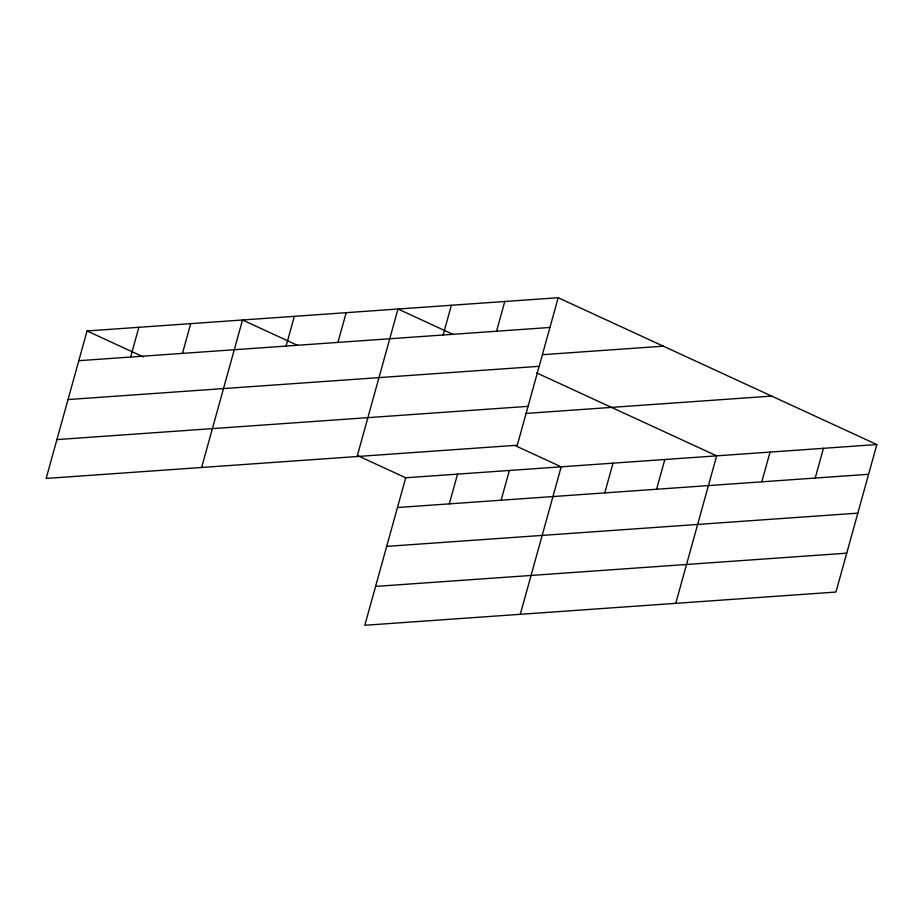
<?xml version="1.0" encoding="UTF-8"?>
<svg xmlns="http://www.w3.org/2000/svg" width="923" height="923" viewBox="0 0 923 923"><rect width="100%" height="100%" fill="white"/><g stroke="black" fill="none" stroke-linecap="round" stroke-linejoin="round"><path stroke-width="1.38" d="M558.184 297.725L87.05 330.953L46.15 478.449L517.284 445.221L558.184 297.725L876.85 444.551L835.95 592.047L364.816 625.275L405.716 477.779L876.85 444.551M130.628 357.039L138.877 327.307M182.454 353.382L190.703 323.65M201.618 467.488L242.53 319.993L297.668 345.398M286.107 346.067L294.356 316.335M337.933 342.421L346.171 312.678M357.097 456.516L397.998 309.02L453.147 334.426M443.144 334.991L451.393 305.259M496.539 331.23L504.789 301.486M449.293 503.866L457.543 474.134M501.12 500.208L509.369 470.476M520.284 614.314L561.196 466.819L515.022 445.544M604.773 492.894L613.022 463.161M656.599 489.248L664.837 459.504M675.763 603.342L716.663 455.847L536.69 372.927M761.81 481.818L770.059 452.085M815.205 478.056L823.454 448.313M78.801 360.697L549.935 327.457M542.505 354.697L663.349 346.171M68.025 399.555L539.159 366.316M56.926 439.59L528.06 406.351M526.064 413.423L771.686 396.094M397.467 507.523L868.601 474.284M386.691 546.381L857.825 513.142M375.592 586.417L846.726 553.177M87.05 330.953L143.48 356.959M358.274 455.927L405.716 477.779"/></g></svg>
